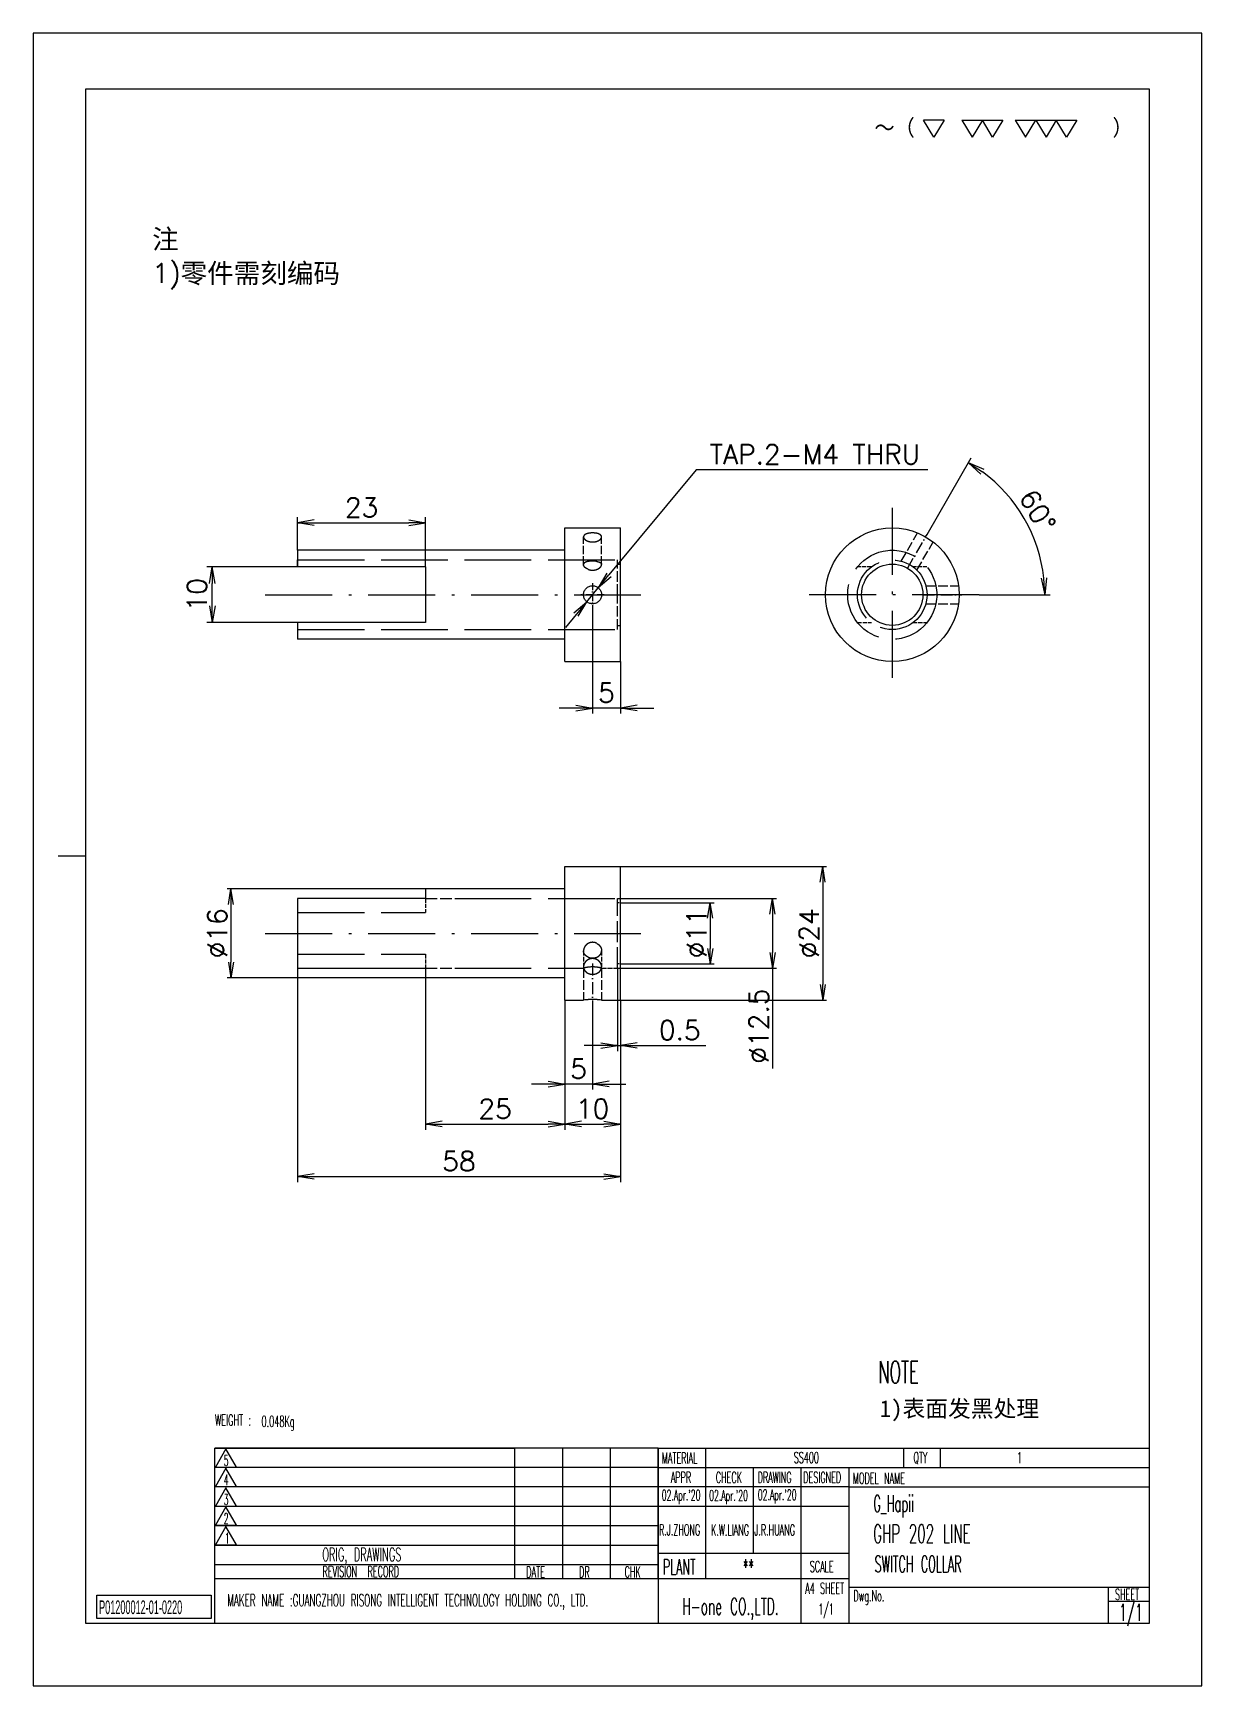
# Model space of a CAD drawing. Header units: millimetres. Extents: x 5606 to 13175, y -3239 to -2051.
# Drawn here: x 12965.2 to 13175.2, y -3239.2 to -2942.2 of the extents above; entities that cross this region are included whole.
import ezdxf
from ezdxf.enums import TextEntityAlignment as Align

# ---------------------------------------------------------------- set-up
doc = ezdxf.new("R2010")
doc.units = ezdxf.units.MM
for name, pattern in [('CENTER-HOKUTO', [23, 20, -1, 1, -1]), ('DASHDOT', [18.5, 12, -3, 0.5, -3]), ('DASHED', [15, 12, -3]), ('HIDDEN-HOKUTO', [3.8, 2.5, -1.3])]:
    doc.linetypes.add(name, pattern=pattern)
for name, color, linetype in [('6', 2, 'Continuous'), ('title_frame', 7, 'Continuous'), ('word_dim', 253, 'Continuous')]:
    doc.layers.add(name, color=color, linetype=linetype)
for name, color, linetype, lineweight in [('AM_7', 2, 'CENTER-HOKUTO', 30), ('AM_HID', 1, 'HIDDEN-HOKUTO', 25), ('AM_VIS', 7, 'Continuous', 30)]:
    doc.layers.add(name, color=color, linetype=linetype, lineweight=lineweight)
doc.styles.add('MX_NOTE_STANDARD', font='txt.shx', dxfattribs={"bigfont": 'bigfont.shx'})
doc.styles.get("Standard").update_dxf_attribs({"font": 'romans.shx', "bigfont": 'bigfont.shx'})
doc.dimstyles.new('HKT 1-1', dxfattribs={"dimtxt": 3.5, "dimasz": 3, "dimexe": 1, "dimexo": 0, "dimgap": 1, "dimtad": 3, "dimdsep": 46, "dimtxsty": 'Standard', "dimblk1": 'OPEN', "dimblk2": 'OPEN', "dimsah": 1, "dimcen": 0, "dimclrd": 256, "dimclre": 256, "dimclrt": 3, "dimazin": 2, "dimtfac": 1, "dimtmove": 0, "dimatfit": 3, "dimldrblk": 'OPEN', "dimfxl": 0, "dimtolj": 1, "dimlwd": 25, "dimlwe": 25, "dimarcsym": 0})
doc.dimstyles.new('HKT 1-1$3', dxfattribs={"dimtxt": 3.5, "dimasz": 3, "dimexe": 1, "dimexo": 0, "dimgap": 1, "dimtad": 3, "dimtoh": 1, "dimdsep": 46, "dimtxsty": 'Standard', "dimblk1": 'OPEN', "dimblk2": 'OPEN', "dimsah": 1, "dimcen": 0, "dimclrd": 256, "dimclre": 256, "dimclrt": 3, "dimazin": 2, "dimtfac": 1, "dimtmove": 0, "dimatfit": 3, "dimldrblk": 'OPEN', "dimfxl": 0, "dimtolj": 1, "dimlwd": 25, "dimlwe": 25, "dimarcsym": 0})

# ---------------------------------------------------------------- blocks, each defined once
blk = doc.blocks.new('\\M+18E64\\M+18FE3\\M+182B0\\M+18B4C\\M+18D86\\M+18169\\M+197CE\\M+1816A')
at = {"layer": '6', "color": 3}
for p, q in [((5.64, -0.64), (4.7, 0.92)), ((6.58, 0.92), (4.7, 0.92)), ((6.58, 0.92), (5.64, -0.64)), ((8.19, 0.92), (11.96, 0.92)), ((8.19, 0.92), (9.14, -0.64)), ((10.08, 0.92), (9.14, -0.64)), ((11.02, -0.64), (10.08, 0.92)), ((11.96, 0.92), (11.02, -0.64)), ((13.09, 0.92), (14.98, 0.92)), ((13.09, 0.92), (14.04, -0.64)), ((14.04, -0.64), (14.98, 0.92)), ((14.98, 0.92), (18.74, 0.92)), ((14.98, 0.92), (15.92, -0.64)), ((16.86, 0.92), (15.92, -0.64)), ((17.8, -0.64), (16.86, 0.92)), ((18.74, 0.92), (17.8, -0.64))]:
    blk.add_line(p, q, dxfattribs=at)
at = {"color": 3}
blk.add_text('\\M+18160\\M+18169\\M+18140             \\M+1816A', height=1.68, dxfattribs=at).set_placement((0.19, -0.66))
blk = doc.blocks.new('_Open')
at = {"color": 0, "lineweight": -2}
for p, q in [((-1, 0.167), (0, 0)), ((-1, -0.167), (0, 0)), ((0, 0), (-1, 0))]:
    blk.add_line(p, q, dxfattribs=at)
blk = doc.blocks.new('*D304')
at = {"layer": 'DEFPOINTS', "color": 0, "ltscale": 2}
for p in [(12997.38, -3038.12), (13012.7, -3038.12), (13012.7, -3048.12)]:
    blk.add_point(p, dxfattribs=at)
at = {"layer": 'word_dim', "lineweight": 25, "ltscale": 2}
for p, q in [((13012.7, -3038.12), (12996.38, -3038.12)), ((12997.38, -3045.12), (12997.38, -3041.12)), ((13012.7, -3048.12), (12996.38, -3048.12))]:
    blk.add_line(p, q, dxfattribs=at)
at = {"layer": 'word_dim', "lineweight": 25, "ltscale": 2, "xscale": 3, "yscale": 3, "zscale": 3}
for p, rotation in [((12997.38, -3038.12), 90), ((12997.38, -3048.12), 270)]:
    blk.add_blockref('_Open', p, dxfattribs=dict(at, rotation=rotation))
at = {"layer": 'word_dim', "color": 3, "ltscale": 2, "insert": (12994.63, -3043.12), "char_height": 3.5, "attachment_point": 5, "rotation": 90}
blk.add_mtext('\\A1;10', dxfattribs=at)
blk = doc.blocks.new('*D305')
at = {"layer": 'DEFPOINTS', "color": 0, "ltscale": 2}
for p in [(13035.7, -3030.19), (13012.7, -3035.12), (13035.7, -3038.12)]:
    blk.add_point(p, dxfattribs=at)
at = {"layer": 'word_dim', "lineweight": 25, "ltscale": 2}
for p, q in [((13012.7, -3035.12), (13012.7, -3029.19)), ((13035.7, -3038.12), (13035.7, -3029.19)), ((13015.7, -3030.19), (13032.7, -3030.19))]:
    blk.add_line(p, q, dxfattribs=at)
at = {"layer": 'word_dim', "lineweight": 25, "ltscale": 2, "xscale": 3, "yscale": 3, "zscale": 3, "rotation": 180}
blk.add_blockref('_Open', (13012.7, -3030.19), dxfattribs=at)
at = {"layer": 'word_dim', "lineweight": 25, "ltscale": 2, "xscale": 3, "yscale": 3, "zscale": 3}
blk.add_blockref('_Open', (13035.7, -3030.19), dxfattribs=at)
at = {"layer": 'word_dim', "color": 3, "ltscale": 2, "insert": (13024.2, -3027.44), "char_height": 3.5, "attachment_point": 5}
blk.add_mtext('\\A1;23', dxfattribs=at)
blk = doc.blocks.new('*D306')
at = {"layer": 'DEFPOINTS', "color": 0, "ltscale": 2}
for p in [(13065.7, -3045.23), (13070.7, -3055.12), (13065.7, -3063.48)]:
    blk.add_point(p, dxfattribs=at)
at = {"layer": 'word_dim', "lineweight": 25, "ltscale": 2}
for p, q in [((13065.7, -3045.23), (13065.7, -3064.48)), ((13070.7, -3055.12), (13070.7, -3064.48)), ((13062.7, -3063.48), (13059.7, -3063.48)), ((13070.7, -3063.48), (13065.7, -3063.48)), ((13073.7, -3063.48), (13076.7, -3063.48))]:
    blk.add_line(p, q, dxfattribs=at)
at = {"layer": 'word_dim', "lineweight": 25, "ltscale": 2, "xscale": 3, "yscale": 3, "zscale": 3}
blk.add_blockref('_Open', (13065.7, -3063.48), dxfattribs=at)
at = {"layer": 'word_dim', "lineweight": 25, "ltscale": 2, "xscale": 3, "yscale": 3, "zscale": 3, "rotation": 180}
blk.add_blockref('_Open', (13070.7, -3063.48), dxfattribs=at)
at = {"layer": 'word_dim', "color": 3, "ltscale": 2, "insert": (13068.2, -3060.73), "char_height": 3.5, "attachment_point": 5}
blk.add_mtext('\\A1;5', dxfattribs=at)
blk = doc.blocks.new('*D307')
at = {"layer": 'DEFPOINTS', "color": 0, "ltscale": 2}
for p in [(13066.73, -3041.87), (13064.66, -3044.37)]:
    blk.add_point(p, dxfattribs=at)
at = {"layer": 'word_dim', "lineweight": 25, "ltscale": 2}
for p, q in [((13084.34, -3020.65), (13068.65, -3039.56)), ((13125.94, -3020.65), (13084.34, -3020.65)), ((13064.66, -3044.37), (13066.73, -3041.87)), ((13062.75, -3046.68), (13060.83, -3048.99))]:
    blk.add_line(p, q, dxfattribs=at)
at = {"layer": 'word_dim', "lineweight": 25, "ltscale": 2, "xscale": 3, "yscale": 3, "zscale": 3}
for p, rotation in [((13066.73, -3041.87), 230.3130372418511), ((13064.66, -3044.37), 50.31303724185107)]:
    blk.add_blockref('_Open', p, dxfattribs=dict(at, rotation=rotation))
at = {"layer": 'word_dim', "color": 3, "ltscale": 2, "insert": (13105.64, -3017.9), "char_height": 3.5, "attachment_point": 5}
blk.add_mtext('\\A1;TAP{\\Fromans,bigfont|c134;.2-}M{\\Fromans,bigfont|c134;4} THRU', dxfattribs=at)
blk = doc.blocks.new('*D308')
at = {"layer": 'DEFPOINTS', "color": 0, "ltscale": 2}
for p in [(13125.79, -3032.29), (13145.29, -3033.75), (13122.26, -3038.4), (13103.94, -3043.12), (13135.14, -3043.12)]:
    blk.add_point(p, dxfattribs=at)
at = {"layer": 'word_dim', "lineweight": 25, "ltscale": 2}
for p, q in [((13125.79, -3032.29), (13133.74, -3018.52)), ((13135.14, -3043.12), (13147.94, -3043.12))]:
    blk.add_line(p, q, dxfattribs=at)
blk.add_arc((13119.54, -3043.12), 27.4, 6.2758, 53.7242, dxfattribs=at)
at = {"layer": 'word_dim', "lineweight": 25, "ltscale": 2, "xscale": 3, "yscale": 3, "zscale": 3}
for p, rotation in [((13133.24, -3019.39), 146.8621121451799), ((13146.94, -3043.12), 273.1378913697378)]:
    blk.add_blockref('_Open', p, dxfattribs=dict(at, rotation=rotation))
at = {"layer": 'word_dim', "color": 3, "ltscale": 2, "insert": (13145.65, -3028.04), "char_height": 3.5, "attachment_point": 5, "rotation": 300}
blk.add_mtext('\\A1;60°', dxfattribs=at)
blk = doc.blocks.new('*D309')
at = {"layer": 'DEFPOINTS', "color": 0, "ltscale": 2}
for p in [(13070.7, -3091.96), (13070.7, -3115.96), (13107.05, -3115.96)]:
    blk.add_point(p, dxfattribs=at)
at = {"layer": 'word_dim', "lineweight": 25, "ltscale": 2}
for p, q in [((13070.7, -3091.96), (13107.75, -3091.96)), ((13107.05, -3094.76), (13107.05, -3113.16)), ((13070.7, -3115.96), (13107.75, -3115.96))]:
    blk.add_line(p, q, dxfattribs=at)
at = {"layer": 'word_dim', "lineweight": 25, "ltscale": 2, "xscale": 2.8, "yscale": 2.8, "zscale": 2.8}
for p, rotation in [((13107.05, -3091.96), 90), ((13107.05, -3115.96), 270)]:
    blk.add_blockref('_Open', p, dxfattribs=dict(at, rotation=rotation))
at = {"layer": 'word_dim', "color": 3, "ltscale": 2, "insert": (13104.6, -3103.96), "char_height": 3.5, "attachment_point": 5, "rotation": 90}
blk.add_mtext('\\A1;%%c24', dxfattribs=at)
blk = doc.blocks.new('*D310')
at = {"layer": 'DEFPOINTS', "color": 0, "ltscale": 2}
for p in [(13070.7, -3098.46), (13070.7, -3109.46), (13086.84, -3109.46)]:
    blk.add_point(p, dxfattribs=at)
at = {"layer": 'word_dim', "lineweight": 25, "ltscale": 2}
for p, q in [((13070.7, -3098.46), (13087.54, -3098.46)), ((13086.84, -3101.26), (13086.84, -3106.66)), ((13070.7, -3109.46), (13087.54, -3109.46))]:
    blk.add_line(p, q, dxfattribs=at)
at = {"layer": 'word_dim', "lineweight": 25, "ltscale": 2, "xscale": 2.8, "yscale": 2.8, "zscale": 2.8}
for p, rotation in [((13086.84, -3098.46), 90), ((13086.84, -3109.46), 270)]:
    blk.add_blockref('_Open', p, dxfattribs=dict(at, rotation=rotation))
at = {"layer": 'word_dim', "color": 3, "ltscale": 2, "insert": (13084.39, -3103.96), "char_height": 3.5, "attachment_point": 5, "rotation": 90}
blk.add_mtext('\\A1;%%c11', dxfattribs=at)
blk = doc.blocks.new('*D311')
at = {"layer": 'DEFPOINTS', "color": 0, "ltscale": 2}
for p in [(13070.2, -3097.71), (13070.2, -3110.21), (13098.02, -3110.21)]:
    blk.add_point(p, dxfattribs=at)
at = {"layer": 'word_dim', "lineweight": 25, "ltscale": 2}
for p, q in [((13070.2, -3097.71), (13098.72, -3097.71)), ((13098.02, -3100.51), (13098.02, -3107.41)), ((13070.2, -3110.21), (13098.72, -3110.21)), ((13098.02, -3110.21), (13098.02, -3128.24))]:
    blk.add_line(p, q, dxfattribs=at)
at = {"layer": 'word_dim', "lineweight": 25, "ltscale": 2, "xscale": 2.8, "yscale": 2.8, "zscale": 2.8}
for p, rotation in [((13098.02, -3097.71), 90), ((13098.02, -3110.21), 270)]:
    blk.add_blockref('_Open', p, dxfattribs=dict(at, rotation=rotation))
at = {"layer": 'word_dim', "color": 3, "ltscale": 2, "insert": (13095.57, -3120.63), "char_height": 3.5, "attachment_point": 5, "rotation": 90}
blk.add_mtext('\\A1;%%c12.5', dxfattribs=at)
blk = doc.blocks.new('*D312')
at = {"layer": 'DEFPOINTS', "color": 0, "ltscale": 2}
for p in [(13070.2, -3110.21), (13070.7, -3115.96), (13070.7, -3124.11)]:
    blk.add_point(p, dxfattribs=at)
at = {"layer": 'word_dim', "lineweight": 25, "ltscale": 2}
for p, q in [((13070.2, -3110.21), (13070.2, -3125.11)), ((13070.7, -3115.96), (13070.7, -3125.11)), ((13067.2, -3124.11), (13064.2, -3124.11)), ((13070.2, -3124.11), (13070.7, -3124.11)), ((13073.7, -3124.11), (13086.03, -3124.11))]:
    blk.add_line(p, q, dxfattribs=at)
at = {"layer": 'word_dim', "lineweight": 25, "ltscale": 2, "xscale": 3, "yscale": 3, "zscale": 3}
blk.add_blockref('_Open', (13070.2, -3124.11), dxfattribs=at)
at = {"layer": 'word_dim', "lineweight": 25, "ltscale": 2, "xscale": 3, "yscale": 3, "zscale": 3, "rotation": 180}
blk.add_blockref('_Open', (13070.7, -3124.11), dxfattribs=at)
at = {"layer": 'word_dim', "color": 3, "ltscale": 2, "insert": (13081.37, -3121.36), "char_height": 3.5, "attachment_point": 5}
blk.add_mtext('\\A1;0.5', dxfattribs=at)
blk = doc.blocks.new('*D313')
at = {"layer": 'DEFPOINTS', "color": 0, "ltscale": 2}
for p in [(13060.7, -3115.96), (13065.7, -3116.56), (13060.7, -3131.05)]:
    blk.add_point(p, dxfattribs=at)
at = {"layer": 'word_dim', "lineweight": 25, "ltscale": 2}
for p, q in [((13060.7, -3115.96), (13060.7, -3132.05)), ((13065.7, -3116.56), (13065.7, -3132.05)), ((13057.7, -3131.05), (13054.7, -3131.05)), ((13065.7, -3131.05), (13060.7, -3131.05)), ((13068.7, -3131.05), (13071.7, -3131.05))]:
    blk.add_line(p, q, dxfattribs=at)
at = {"layer": 'word_dim', "lineweight": 25, "ltscale": 2, "xscale": 3, "yscale": 3, "zscale": 3}
blk.add_blockref('_Open', (13060.7, -3131.05), dxfattribs=at)
at = {"layer": 'word_dim', "lineweight": 25, "ltscale": 2, "xscale": 3, "yscale": 3, "zscale": 3, "rotation": 180}
blk.add_blockref('_Open', (13065.7, -3131.05), dxfattribs=at)
at = {"layer": 'word_dim', "color": 3, "ltscale": 2, "insert": (13063.2, -3128.3), "char_height": 3.5, "attachment_point": 5}
blk.add_mtext('\\A1;5', dxfattribs=at)
blk = doc.blocks.new('*D314')
at = {"layer": 'DEFPOINTS', "color": 0, "ltscale": 2}
for p in [(13060.7, -3115.96), (13070.7, -3115.96), (13070.7, -3138.24)]:
    blk.add_point(p, dxfattribs=at)
at = {"layer": 'word_dim', "lineweight": 25, "ltscale": 2}
for p, q in [((13060.7, -3115.96), (13060.7, -3139.24)), ((13070.7, -3115.96), (13070.7, -3139.24)), ((13063.7, -3138.24), (13067.7, -3138.24))]:
    blk.add_line(p, q, dxfattribs=at)
at = {"layer": 'word_dim', "lineweight": 25, "ltscale": 2, "xscale": 3, "yscale": 3, "zscale": 3, "rotation": 180}
blk.add_blockref('_Open', (13060.7, -3138.24), dxfattribs=at)
at = {"layer": 'word_dim', "lineweight": 25, "ltscale": 2, "xscale": 3, "yscale": 3, "zscale": 3}
blk.add_blockref('_Open', (13070.7, -3138.24), dxfattribs=at)
at = {"layer": 'word_dim', "color": 3, "ltscale": 2, "insert": (13065.7, -3135.49), "char_height": 3.5, "attachment_point": 5}
blk.add_mtext('\\A1;10', dxfattribs=at)
blk = doc.blocks.new('*D315')
at = {"layer": 'DEFPOINTS', "color": 0, "ltscale": 2}
for p in [(13035.7, -3111.96), (13060.7, -3115.96), (13060.7, -3138.24)]:
    blk.add_point(p, dxfattribs=at)
at = {"layer": 'word_dim', "lineweight": 25, "ltscale": 2}
for p, q in [((13035.7, -3111.96), (13035.7, -3139.24)), ((13060.7, -3115.96), (13060.7, -3139.24)), ((13038.7, -3138.24), (13057.7, -3138.24))]:
    blk.add_line(p, q, dxfattribs=at)
at = {"layer": 'word_dim', "lineweight": 25, "ltscale": 2, "xscale": 3, "yscale": 3, "zscale": 3, "rotation": 180}
blk.add_blockref('_Open', (13035.7, -3138.24), dxfattribs=at)
at = {"layer": 'word_dim', "lineweight": 25, "ltscale": 2, "xscale": 3, "yscale": 3, "zscale": 3}
blk.add_blockref('_Open', (13060.7, -3138.24), dxfattribs=at)
at = {"layer": 'word_dim', "color": 3, "ltscale": 2, "insert": (13048.2, -3135.49), "char_height": 3.5, "attachment_point": 5}
blk.add_mtext('\\A1;25', dxfattribs=at)
blk = doc.blocks.new('*D316')
at = {"layer": 'DEFPOINTS', "color": 0, "ltscale": 2}
for p in [(13012.7, -3110.21), (13070.7, -3115.96), (13070.7, -3147.65)]:
    blk.add_point(p, dxfattribs=at)
at = {"layer": 'word_dim', "lineweight": 25, "ltscale": 2}
for p, q in [((13012.7, -3110.21), (13012.7, -3148.65)), ((13070.7, -3115.96), (13070.7, -3148.65)), ((13015.7, -3147.65), (13067.7, -3147.65))]:
    blk.add_line(p, q, dxfattribs=at)
at = {"layer": 'word_dim', "lineweight": 25, "ltscale": 2, "xscale": 3, "yscale": 3, "zscale": 3, "rotation": 180}
blk.add_blockref('_Open', (13012.7, -3147.65), dxfattribs=at)
at = {"layer": 'word_dim', "lineweight": 25, "ltscale": 2, "xscale": 3, "yscale": 3, "zscale": 3}
blk.add_blockref('_Open', (13070.7, -3147.65), dxfattribs=at)
at = {"layer": 'word_dim', "color": 3, "ltscale": 2, "insert": (13041.7, -3144.9), "char_height": 3.5, "attachment_point": 5}
blk.add_mtext('\\A1;58', dxfattribs=at)
blk = doc.blocks.new('*D317')
at = {"layer": 'DEFPOINTS', "color": 0, "ltscale": 2}
for p in [(13035.7, -3095.96), (13000.73, -3111.96), (13035.7, -3111.96)]:
    blk.add_point(p, dxfattribs=at)
at = {"layer": 'word_dim', "lineweight": 25, "ltscale": 2}
for p, q in [((13035.7, -3095.96), (13000.03, -3095.96)), ((13000.73, -3098.76), (13000.73, -3109.16)), ((13035.7, -3111.96), (13000.03, -3111.96))]:
    blk.add_line(p, q, dxfattribs=at)
at = {"layer": 'word_dim', "lineweight": 25, "ltscale": 2, "xscale": 2.8, "yscale": 2.8, "zscale": 2.8}
for p, rotation in [((13000.73, -3095.96), 90), ((13000.73, -3111.96), 270)]:
    blk.add_blockref('_Open', p, dxfattribs=dict(at, rotation=rotation))
at = {"layer": 'word_dim', "color": 3, "ltscale": 2, "insert": (12998.28, -3103.96), "char_height": 3.5, "attachment_point": 5, "rotation": 90}
blk.add_mtext('\\A1;%%c16', dxfattribs=at)

msp = doc.modelspace()

# ---------------------------------------------------------------- linework, layer by layer
at = {"linetype": 'Continuous'}
msp.add_line((13111.78, -3203.443), (13165.68, -3203.443), dxfattribs=at)
at = {"layer": 'AM_7', "linetype": 'DASHDOT'}
for p, q in [((13119.539, -3027.521), (13119.539, -3058.721)), ((13006.899, -3043.121), (13076.499, -3043.121)), ((13135.139, -3043.121), (13103.939, -3043.121)), ((13006.899, -3103.961), (13076.499, -3103.961))]:
    msp.add_line(p, q, dxfattribs=at)
at = {"layer": 'AM_7', "linetype": 'DASHDOT', "ltscale": 0.176385}
for p, q in [((13122.263, -3038.403), (13125.791, -3032.293)), ((13124.987, -3043.121), (13132.043, -3043.121))]:
    msp.add_line(p, q, dxfattribs=at)
at = {"layer": 'AM_7', "linetype": 'DASHDOT', "ltscale": 0.105365}
for p, q in [((13065.699, -3041.014), (13065.699, -3045.228)), ((13067.807, -3043.121), (13063.592, -3043.121))]:
    msp.add_line(p, q, dxfattribs=at)
at = {"layer": 'AM_7', "linetype": 'DASHDOT', "ltscale": 0.178893}
msp.add_line((13065.699, -3109.402), (13065.699, -3116.557), dxfattribs=at)
at = {"layer": 'AM_HID', "linetype": 'DASHED', "ltscale": 0.146346}
msp.add_line((13121.154, -3037.083), (13124.08, -3032.014), dxfattribs=at)
at = {"layer": 'AM_HID', "linetype": 'DASHED', "ltscale": 0.124491}
for p, q in [((13064.078, -3037.708), (13064.078, -3032.729)), ((13067.32, -3037.708), (13067.32, -3032.729))]:
    msp.add_line(p, q, dxfattribs=at)
at = {"layer": 'AM_HID', "linetype": 'DASHED', "ltscale": 0.146347}
for p, q in [((13123.961, -3038.704), (13126.888, -3033.635)), ((13125.575, -3041.5), (13131.429, -3041.5)), ((13125.575, -3044.742), (13131.429, -3044.742))]:
    msp.add_line(p, q, dxfattribs=at)
at = {"layer": 'AM_HID', "linetype": 'DASHED'}
for p, q in [((13012.699, -3036.871), (13042.699, -3036.871)), ((13042.699, -3036.871), (13070.199, -3036.871)), ((13012.699, -3049.371), (13070.199, -3049.371)), ((13035.699, -3097.716), (13012.699, -3097.716)), ((13012.699, -3100.211), (13035.699, -3100.211)), ((13012.699, -3100.211), (13035.699, -3100.211)), ((13042.699, -3097.711), (13070.199, -3097.711)), ((13012.699, -3107.711), (13035.699, -3107.711)), ((13012.699, -3107.711), (13035.699, -3107.711)), ((13042.699, -3110.211), (13064.078, -3110.211))]:
    msp.add_line(p, q, dxfattribs=at)
at = {"layer": 'AM_HID', "linetype": 'DASHED', "ltscale": 0.15625}
for p, q in [((13070.199, -3043.121), (13070.199, -3036.871)), ((13070.199, -3049.371), (13070.199, -3043.121))]:
    msp.add_line(p, q, dxfattribs=at)
at = {"layer": 'AM_HID', "linetype": 'DASHED', "ltscale": 0.0125}
for p, q in [((13070.199, -3037.621), (13070.699, -3037.621)), ((13070.199, -3048.621), (13070.699, -3048.621)), ((13070.699, -3098.461), (13070.199, -3098.461)), ((13070.699, -3109.461), (13070.199, -3109.461))]:
    msp.add_line(p, q, dxfattribs=at)
at = {"layer": 'AM_HID', "linetype": 'DASHED', "ltscale": 0.062375}
for p, q in [((13115.789, -3038.121), (13113.294, -3038.121)), ((13125.784, -3038.121), (13123.289, -3038.121)), ((13113.294, -3048.121), (13115.789, -3048.121)), ((13123.289, -3048.121), (13125.784, -3048.121)), ((13035.699, -3097.716), (13035.699, -3100.211)), ((13035.699, -3107.711), (13035.699, -3110.206))]:
    msp.add_line(p, q, dxfattribs=at)
at = {"layer": 'AM_HID', "linetype": 'DASHED', "ltscale": 0.175}
for p, q in [((13035.699, -3097.711), (13042.699, -3097.711)), ((13035.699, -3110.211), (13042.699, -3110.211))]:
    msp.add_line(p, q, dxfattribs=at)
at = {"layer": 'AM_HID', "linetype": 'DASHED', "ltscale": 0.3125}
msp.add_line((13070.199, -3110.211), (13070.199, -3097.711), dxfattribs=at)
at = {"layer": 'AM_HID', "linetype": 'DASHED', "ltscale": 0.071875}
for p, q in [((13064.078, -3107.086), (13064.078, -3109.961)), ((13067.32, -3107.086), (13067.32, -3109.961))]:
    msp.add_line(p, q, dxfattribs=at)
at = {"layer": 'AM_HID', "linetype": 'DASHED', "ltscale": 0.14375}
for p, q in [((13064.078, -3110.211), (13064.078, -3115.961)), ((13067.32, -3110.211), (13067.32, -3115.961))]:
    msp.add_line(p, q, dxfattribs=at)
at = {"layer": 'AM_HID', "linetype": 'DASHED', "ltscale": 0.071975}
msp.add_line((13067.32, -3110.211), (13070.199, -3110.211), dxfattribs=at)
at = {"layer": 'AM_HID', "linetype": 'DASHED'}
for centre, radius in [((13119.539, -3043.121), 8), ((13119.539, -3043.121), 6.25), ((13065.699, -3043.121), 1.621)]:
    msp.add_circle(centre, radius, dxfattribs=at)
for centre, radius, start, end in [((13065.795, -3116.778), 6.788, 97.38568, 104.64683), ((13065.702, -3116.261), 6.263, 82.89061, 105.01768), ((13065.697, -3116.261), 6.263, 74.98232, 97.10939), ((13065.604, -3116.778), 6.788, 75.35317, 82.61432), ((13065.718, -3128.055), 12.204, 93.89373, 96.6056), ((13065.696, -3127.823), 11.972, 86.26382, 88.54924), ((13065.686, -3127.986), 12.135, 84.50403, 86.26584)]:
    msp.add_arc(centre, radius, start, end, dxfattribs=at)
for points, knots in [([(13066.477, -3032.091), (13066.237, -3032.039), (13065.975, -3032.01), (13065.706, -3032.001), (13065.18, -3032.023), (13064.706, -3032.13), (13064.493, -3032.204), (13064.247, -3032.349), (13064.119, -3032.537), (13064.092, -3032.598), (13064.078, -3032.663), (13064.078, -3032.729)], [0, 0, 0, 0, 0, 0, 2.3767685, 2.3767685, 2.3767685, 4.6626699, 4.6626699, 4.6626699, 5.6908897, 5.6908897, 5.6908897, 5.6908897, 5.6908897, 5.6908897]), ([(13067.32, -3032.729), (13067.32, -3032.641), (13067.297, -3032.556), (13067.249, -3032.476), (13067.106, -3032.327), (13066.889, -3032.212), (13066.762, -3032.163), (13066.623, -3032.122), (13066.477, -3032.091)], [0, 0, 0, 0, 0, 0, 1.3334533, 1.3334533, 1.3334533, 2.7530209, 2.7530209, 2.7530209, 2.7530209, 2.7530209, 2.7530209]), ([(13064.078, -3032.729), (13064.078, -3032.817), (13064.103, -3032.908), (13064.151, -3032.999), (13064.292, -3033.178), (13064.508, -3033.333), (13064.635, -3033.404), (13064.775, -3033.464), (13064.922, -3033.513)], [0, 0, 0, 0, 0, 0, 1.3452363, 1.3452363, 1.3452363, 2.7879598, 2.7879598, 2.7879598, 2.7879598, 2.7879598, 2.7879598]), ([(13064.922, -3033.513), (13065.161, -3033.592), (13065.423, -3033.641), (13065.694, -3033.655), (13066.224, -3033.615), (13066.698, -3033.45), (13066.908, -3033.34), (13067.152, -3033.147), (13067.28, -3032.931), (13067.307, -3032.863), (13067.32, -3032.795), (13067.32, -3032.729)], [0, 0, 0, 0, 0, 0, 2.3850246, 2.3850246, 2.3850246, 4.6978305, 4.6978305, 4.6978305, 5.7341209, 5.7341209, 5.7341209, 5.7341209, 5.7341209, 5.7341209]), ([(13066.477, -3037.139), (13066.175, -3037.09), (13065.839, -3037.073), (13065.502, -3037.073), (13064.941, -3037.109), (13064.484, -3037.235), (13064.322, -3037.305), (13064.165, -3037.428), (13064.096, -3037.583), (13064.084, -3037.624), (13064.078, -3037.665), (13064.078, -3037.708)], [0, 0, 0, 0, 0, 0, 2.9861481, 2.9861481, 2.9861481, 5.0374249, 5.0374249, 5.0374249, 5.7087759, 5.7087759, 5.7087759, 5.7087759, 5.7087759, 5.7087759]), ([(13064.922, -3038.562), (13064.717, -3038.483), (13064.529, -3038.378), (13064.366, -3038.255), (13064.19, -3038.065), (13064.104, -3037.869), (13064.087, -3037.814), (13064.078, -3037.76), (13064.078, -3037.708)], [0, 0, 0, 0, 0, 0, 2.0218675, 2.0218675, 2.0218675, 2.8139921, 2.8139921, 2.8139921, 2.8139921, 2.8139921, 2.8139921]), ([(13064.922, -3038.562), (13065.161, -3038.653), (13065.425, -3038.712), (13065.698, -3038.729), (13066.233, -3038.678), (13066.705, -3038.483), (13066.913, -3038.356), (13067.153, -3038.143), (13067.28, -3037.915), (13067.307, -3037.844), (13067.32, -3037.775), (13067.32, -3037.708)], [0, 0, 0, 0, 0, 0, 2.4051669, 2.4051669, 2.4051669, 4.7407244, 4.7407244, 4.7407244, 5.7841565, 5.7841565, 5.7841565, 5.7841565, 5.7841565, 5.7841565]), ([(13066.477, -3037.139), (13066.68, -3037.172), (13066.868, -3037.219), (13067.033, -3037.283), (13067.21, -3037.403), (13067.296, -3037.56), (13067.312, -3037.608), (13067.32, -3037.657), (13067.32, -3037.708)], [0, 0, 0, 0, 0, 0, 1.9665584, 1.9665584, 1.9665584, 2.7450088, 2.7450088, 2.7450088, 2.7450088, 2.7450088, 2.7450088]), ([(13066.477, -3105.772), (13066.299, -3105.677), (13066.106, -3105.607), (13065.904, -3105.569), (13065.495, -3105.557), (13065.102, -3105.669), (13064.916, -3105.755), (13064.579, -3105.977), (13064.324, -3106.282), (13064.222, -3106.449), (13064.128, -3106.682), (13064.088, -3106.919), (13064.082, -3106.975), (13064.078, -3107.031), (13064.078, -3107.086)], [0, 0, 0, 0, 0, 0, 1.8178636, 1.8178636, 1.8178636, 3.6352769, 3.6352769, 3.6352769, 5.4311134, 5.4311134, 5.4311134, 5.980249, 5.980249, 5.980249, 5.980249, 5.980249, 5.980249]), ([(13066.477, -3105.772), (13066.658, -3105.869), (13066.824, -3105.994), (13066.969, -3106.142), (13067.163, -3106.416), (13067.275, -3106.719), (13067.305, -3106.841), (13067.32, -3106.964), (13067.32, -3107.086)], [0, 0, 0, 0, 0, 0, 1.8181494, 1.8181494, 1.8181494, 2.9961376, 2.9961376, 2.9961376, 2.9961376, 2.9961376, 2.9961376]), ([(13064.922, -3108.236), (13064.742, -3108.162), (13064.576, -3108.066), (13064.431, -3107.946), (13064.234, -3107.714), (13064.123, -3107.438), (13064.093, -3107.324), (13064.078, -3107.206), (13064.078, -3107.086)], [0, 0, 0, 0, 0, 0, 1.774684, 1.774684, 1.774684, 2.9336358, 2.9336358, 2.9336358, 2.9336358, 2.9336358, 2.9336358]), ([(13066.477, -3108.687), (13066.299, -3108.597), (13066.107, -3108.532), (13065.906, -3108.497), (13065.5, -3108.484), (13065.108, -3108.588), (13064.921, -3108.668), (13064.582, -3108.877), (13064.325, -3109.17), (13064.222, -3109.332), (13064.128, -3109.56), (13064.088, -3109.795), (13064.082, -3109.85), (13064.078, -3109.906), (13064.078, -3109.961)], [0, 0, 0, 0, 0, 0, 1.8043751, 1.8043751, 1.8043751, 3.6101012, 3.6101012, 3.6101012, 5.3892178, 5.3892178, 5.3892178, 5.9363529, 5.9363529, 5.9363529, 5.9363529, 5.9363529, 5.9363529]), ([(13064.922, -3108.236), (13065.161, -3108.333), (13065.424, -3108.391), (13065.699, -3108.407), (13066.237, -3108.359), (13066.711, -3108.152), (13066.918, -3108.01), (13067.157, -3107.744), (13067.28, -3107.421), (13067.307, -3107.312), (13067.32, -3107.2), (13067.32, -3107.086)], [0, 0, 0, 0, 0, 0, 2.4045616, 2.4045616, 2.4045616, 4.76859, 4.76859, 4.76859, 5.8977761, 5.8977761, 5.8977761, 5.8977761, 5.8977761, 5.8977761]), ([(13067.32, -3109.961), (13067.32, -3109.778), (13067.286, -3109.594), (13067.218, -3109.415), (13067.053, -3109.135), (13066.817, -3108.905), (13066.712, -3108.821), (13066.597, -3108.748), (13066.477, -3108.687)], [0, 0, 0, 0, 0, 0, 1.7682818, 1.7682818, 1.7682818, 2.9713004, 2.9713004, 2.9713004, 2.9713004, 2.9713004, 2.9713004]), ([(13064.078, -3109.961), (13064.078, -3110.112), (13064.102, -3110.261), (13064.149, -3110.406), (13064.288, -3110.678), (13064.506, -3110.903), (13064.632, -3111.002), (13064.772, -3111.085), (13064.922, -3111.151)], [0, 0, 0, 0, 0, 0, 1.4597251, 1.4597251, 1.4597251, 2.9385014, 2.9385014, 2.9385014, 2.9385014, 2.9385014, 2.9385014]), ([(13064.922, -3111.151), (13065.16, -3111.255), (13065.422, -3111.318), (13065.696, -3111.336), (13066.233, -3111.285), (13066.708, -3111.062), (13066.916, -3110.91), (13067.156, -3110.631), (13067.28, -3110.3), (13067.307, -3110.189), (13067.32, -3110.075), (13067.32, -3109.961)], [0, 0, 0, 0, 0, 0, 2.3970132, 2.3970132, 2.3970132, 4.7647152, 4.7647152, 4.7647152, 5.893943, 5.893943, 5.893943, 5.893943, 5.893943, 5.893943])]:
    msp.add_open_spline(points, degree=5, knots=knots, dxfattribs=at)
at = {"layer": 'AM_VIS', "ltscale": 0.25}
for p, q in [((13060.699, -3031.121), (13070.699, -3031.121)), ((13060.699, -3055.121), (13070.699, -3055.121)), ((13060.699, -3091.961), (13070.699, -3091.961))]:
    msp.add_line(p, q, dxfattribs=at)
at = {"layer": 'AM_VIS', "ltscale": 0.3}
for p, q in [((13060.699, -3043.121), (13060.699, -3031.121)), ((13070.699, -3043.121), (13070.699, -3031.121)), ((13060.699, -3055.121), (13060.699, -3043.121)), ((13070.699, -3055.121), (13070.699, -3043.121)), ((13060.699, -3103.961), (13060.699, -3091.961)), ((13070.699, -3103.961), (13070.699, -3091.961)), ((13060.699, -3115.961), (13060.699, -3103.961)), ((13070.699, -3115.961), (13070.699, -3103.961))]:
    msp.add_line(p, q, dxfattribs=at)
at = {"layer": 'AM_VIS', "ltscale": 0.075}
for p, q in [((13012.699, -3035.121), (13012.699, -3038.121)), ((13012.699, -3048.121), (13012.699, -3051.121))]:
    msp.add_line(p, q, dxfattribs=at)
at = {"layer": 'AM_VIS'}
for p, q in [((13042.699, -3035.121), (13012.699, -3035.121)), ((13035.699, -3038.121), (13012.699, -3038.121)), ((13035.699, -3048.121), (13012.699, -3048.121)), ((13042.699, -3051.121), (13012.699, -3051.121)), ((13035.699, -3097.716), (13012.699, -3097.716)), ((13012.699, -3110.206), (13035.699, -3110.206)), ((13012.699, -3110.206), (13035.699, -3110.206))]:
    msp.add_line(p, q, dxfattribs=at)
at = {"layer": 'AM_VIS', "ltscale": 0.45}
for p, q in [((13060.699, -3035.121), (13042.699, -3035.121)), ((13060.699, -3051.121), (13042.699, -3051.121)), ((13060.699, -3095.961), (13042.699, -3095.961)), ((13060.699, -3111.961), (13042.699, -3111.961))]:
    msp.add_line(p, q, dxfattribs=at)
at = {"layer": 'AM_VIS', "ltscale": 0.03125}
msp.add_line((13012.699, -3038.121), (13012.699, -3036.871), dxfattribs=at)
at = {"layer": 'AM_VIS', "ltscale": 0.125}
for p, q in [((13035.699, -3038.121), (13035.699, -3043.121)), ((13035.699, -3043.121), (13035.699, -3048.121))]:
    msp.add_line(p, q, dxfattribs=at)
at = {"layer": 'AM_VIS', "ltscale": 0.043875}
for p, q in [((13035.699, -3095.961), (13035.699, -3097.716)), ((13035.699, -3110.206), (13035.699, -3111.961))]:
    msp.add_line(p, q, dxfattribs=at)
at = {"layer": 'AM_VIS', "ltscale": 0.175}
for p, q in [((13042.699, -3095.961), (13035.699, -3095.961)), ((13042.699, -3111.961), (13035.699, -3111.961))]:
    msp.add_line(p, q, dxfattribs=at)
at = {"layer": 'AM_VIS', "ltscale": 0.31225}
msp.add_line((13012.699, -3097.716), (13012.699, -3110.206), dxfattribs=at)
at = {"layer": 'AM_VIS', "ltscale": 0.000105307}
msp.add_line((13035.699, -3097.715), (13035.699, -3097.711), dxfattribs=at)
at = {"layer": 'AM_VIS', "ltscale": 0.084475}
for p, q in [((13060.699, -3115.961), (13064.078, -3115.961)), ((13067.32, -3115.961), (13070.699, -3115.961))]:
    msp.add_line(p, q, dxfattribs=at)
at = {"layer": 'AM_VIS', "ltscale": 0.005945}
msp.add_line((13064.314, -3115.931), (13064.078, -3115.961), dxfattribs=at)
at = {"layer": 'AM_VIS'}
for radius in [12, 5.5]:
    msp.add_circle((13119.539, -3043.121), radius, dxfattribs=at)
for centre, radius, start, end in [((13065.744, -3128.337), 12.488, 93.77302, 97.6649), ((13065.7, -3127.764), 11.913, 88.55847, 93.90008), ((13065.697, -3127.9), 12.049, 82.2549, 93.68525), ((13065.656, -3128.279), 12.43, 82.30325, 84.49328)]:
    msp.add_arc(centre, radius, start, end, dxfattribs=at)
at = {"layer": 'title_frame'}
for p, q in [((12974.68, -2952.193), (13165.68, -2952.193)), ((12974.68, -3227.943), (12974.68, -2952.193)), ((12979.68, -2952.193), (13165.68, -2952.193)), ((13165.68, -2952.193), (13165.68, -3227.943)), ((12974.68, -3090.068), (12969.68, -3090.068)), ((12997.855, -3227.943), (12997.855, -3196.443)), ((12997.855, -3196.443), (13051.755, -3196.443)), ((13077.48, -3196.443), (12997.855, -3196.443)), ((12999.835, -3196.566), (12997.955, -3199.888)), ((13001.715, -3199.888), (12999.835, -3196.566)), ((13051.755, -3219.943), (13051.755, -3196.443)), ((13060.33, -3219.943), (13060.33, -3196.443)), ((13060.33, -3219.943), (13060.33, -3196.443)), ((13068.905, -3219.943), (13068.905, -3196.443)), ((13068.905, -3219.943), (13068.905, -3196.443)), ((13077.48, -3196.443), (13077.48, -3199.943)), ((13077.48, -3219.943), (13077.48, -3196.443)), ((13077.48, -3196.443), (13077.48, -3227.943)), ((13077.48, -3196.443), (13077.48, -3227.943)), ((13077.48, -3196.443), (13165.68, -3196.443)), ((13086.055, -3219.943), (13086.055, -3196.443)), ((13121.58, -3196.443), (13121.58, -3199.943)), ((13128.153, -3196.443), (13128.153, -3199.943)), ((13051.755, -3199.943), (12997.855, -3199.943)), ((13077.48, -3199.943), (12997.855, -3199.943)), ((12997.955, -3199.888), (13001.715, -3199.888)), ((12999.835, -3200.043), (12997.955, -3203.366)), ((13001.715, -3203.366), (12999.835, -3200.043)), ((13077.48, -3199.943), (13165.68, -3199.943)), ((13094.63, -3215.346), (13094.63, -3199.943)), ((13103.205, -3227.943), (13103.205, -3199.943)), ((13111.78, -3227.943), (13111.78, -3199.943)), ((13051.755, -3203.443), (12997.855, -3203.443)), ((13077.48, -3203.443), (12997.855, -3203.443)), ((12997.955, -3203.366), (13001.715, -3203.366)), ((12999.835, -3203.573), (12997.955, -3206.895)), ((13001.715, -3206.895), (12999.835, -3203.573)), ((13111.78, -3203.443), (13077.48, -3203.443)), ((13051.755, -3206.943), (12997.855, -3206.943)), ((13077.48, -3206.943), (12997.855, -3206.943)), ((12997.955, -3206.895), (13001.715, -3206.895)), ((12999.835, -3206.986), (12997.955, -3210.308)), ((13001.715, -3210.308), (12999.835, -3206.986)), ((13111.78, -3206.943), (13077.48, -3206.943)), ((13051.755, -3210.443), (12997.855, -3210.443)), ((13077.48, -3210.443), (12997.855, -3210.443)), ((12997.955, -3210.308), (13001.715, -3210.308)), ((12999.835, -3210.516), (12997.955, -3213.838)), ((13001.715, -3213.838), (12999.835, -3210.516)), ((13051.755, -3213.943), (12997.855, -3213.943)), ((13077.48, -3213.943), (12997.855, -3213.943)), ((12997.955, -3213.838), (13001.715, -3213.838)), ((13077.48, -3215.346), (13111.78, -3215.346)), ((13051.755, -3217.443), (12997.855, -3217.443)), ((13077.48, -3217.443), (12997.855, -3217.443)), ((13077.48, -3219.943), (12997.855, -3219.943)), ((13111.78, -3219.943), (13077.48, -3219.943)), ((13111.78, -3221.443), (13165.68, -3221.443)), ((13158.33, -3221.443), (13158.33, -3227.943)), ((12976.623, -3222.871), (12997.151, -3222.871)), ((12976.623, -3227.071), (12976.623, -3222.871)), ((12997.151, -3222.871), (12997.151, -3227.071)), ((13158.33, -3223.943), (13165.68, -3223.943)), ((13165.68, -3227.943), (12974.68, -3227.943)), ((12997.151, -3227.071), (12976.623, -3227.071)), ((13165.68, -3227.943), (13111.78, -3227.943))]:
    msp.add_line(p, q, dxfattribs=at)
at = {"layer": 'title_frame', "color": 4}
msp.add_lwpolyline([(12965.18, -3239.193), (13175.18, -3239.193), (13175.18, -2942.193), (12965.18, -2942.193)], close=True, dxfattribs=at)

# ---------------------------------------------------------------- block references
at = {"layer": 'title_frame', "xscale": 1.959999999999127, "yscale": 1.959999999999127, "zscale": 1.96}
msp.add_blockref('\\M+18E64\\M+18FE3\\M+182B0\\M+18B4C\\M+18D86\\M+18169\\M+197CE\\M+1816A', (13115.971, -2959.658), dxfattribs=at)

# ---------------------------------------------------------------- texts
at = {"ltscale": 2, "char_height": 3.5, "attachment_point": 1}
for s, insert, width in [('{\\fSimSun|b0|i0|c134|p2;\\C3;注}', (12986.586, -2977.469), 10.36469), ('{\\Fromans,bigfont|c134;\\C3;1)\\fSimSun|b0|i0|c134|p2;零件需刻编码}', (12986.586, -2983.6), 96.90613)]:
    msp.add_mtext(s, dxfattribs=dict(at, insert=insert, width=width))
at = {"linetype": 'Continuous', "insert": (13116.157, -3206.923), "char_height": 3, "width": 50.9, "attachment_point": 4}
msp.add_mtext('{\\W0.5;\\C3;G_Hapii }', dxfattribs=at)
at = {"layer": 'title_frame', "color": 3, "style": 'MX_NOTE_STANDARD'}
for s, height, width, p in [('NOTE', 3.92, 0.545, (13117.074, -3184.766)), ('WEIGHT : ', 2, 0.5341, (12997.879, -3192.416)), ('0.048Kg', 2, 0.5341, (13006.221, -3192.649)), ('5', 1.918, 0.5341, (12999.44, -3199.663)), ('MATERIAL', 1.9728, 0.5341, (13078.152, -3199.23)), ('SS400', 1.9728, 0.5341, (13101.853, -3199.144)), ('QTY', 1.9728, 0.5341, (13123.353, -3199.144)), ('1', 1.973, 0.5341, (13141.981, -3199.144)), ('4', 1.918, 0.5341, (12999.44, -3203.14)), ('APPR', 1.9728, 0.5341, (13079.748, -3202.701)), ('CHECK', 1.9728, 0.5341, (13087.844, -3202.701)), ('DRAWING', 1.9728, 0.5341, (13095.363, -3202.701)), ('DESIGNED', 1.9728, 0.5341, (13103.555, -3202.701)), ('MODEL NAME', 1.9728, 0.5341, (13112.483, -3202.852)), ("02.Apr.'20", 1.9, 0.5341, (13078.127, -3205.867)), ("02.Apr.'20", 1.9, 0.5341, (13086.655, -3205.911)), ("02.Apr.'20", 1.9, 0.5341, (13095.388, -3205.801)), ('3', 1.918, 0.5341, (12999.44, -3206.67)), ('2', 1.918, 0.5341, (12999.44, -3210.083)), ('GHP 202 LINE', 3.3, 0.5341, (13116.119, -3213.492)), ('1', 1.918, 0.5341, (12999.636, -3213.612)), ('ORIG, DRAWINGS', 2.4112, 0.5341, (13017.129, -3216.781)), ('PLANT', 2.74, 0.5341, (13078.316, -3219.173)), ('**', 2.74, 0.5341, (13092.673, -3219.173)), ('SWITCH COLLAR', 2.94, 0.5, (13116.367, -3218.756)), ('REVISION  RECORD', 1.9728, 0.5341, (13017.179, -3219.619)), ('DATE', 1.9728, 0.5341, (13053.792, -3219.701)), ('DR', 1.9728, 0.5341, (13063.286, -3219.711)), ('CHK', 1.9728, 0.5341, (13071.463, -3219.678)), ('SCALE', 1.9728, 0.5341, (13104.731, -3218.724)), ('A4 SHEET', 1.9728, 0.5341, (13103.91, -3222.619)), ('Dwg.No.', 1.9728, 0.5341, (13112.569, -3223.965)), ('SHEET', 1.9728, 0.5341, (13159.57, -3223.731)), ('MAKER NAME :GUANGZHOU RISONG INTELLIGENT TECHNOLOGY HOLDING CO., LTD.', 2.16, 0.5341, (13000.079, -3224.876)), ('H-one CO.,LTD.', 3, 0.5341, (13081.836, -3226.393)), ('1/1', 1.9728, 0.5341, (13106.261, -3226.374)), ('1/1', 3, 0.5341, (13160.287, -3227.467))]:
    msp.add_text(s, height=height, dxfattribs=dict(at, width=width)).set_placement(p)
at = {"layer": 'title_frame', "color": 3, "style": 'MX_NOTE_STANDARD', "width": 0.5341}
for s, p in [('R.J.ZHONG ', (13081.812, -3212.736)), ('K.W.LIANG', (13090.407, -3212.758)), ('J.R.HUANG ', (13098.886, -3212.754))]:
    msp.add_text(s, height=1.9728, dxfattribs=at).set_placement(p, align=Align.BOTTOM_CENTER)
at = {"layer": 'title_frame', "color": 3, "insert": (12977.037, -3223.827), "char_height": 2.45, "width": 4.1107, "attachment_point": 1, "style": 'MX_NOTE_STANDARD'}
msp.add_mtext('{\\f3 of 9 Barcode|b0|i0|c0|p82;\\W0.5;P01200012-01-0220}', dxfattribs=at)
at = {"layer": 'word_dim', "ltscale": 2, "insert": (13117.294, -3187.853), "char_height": 3, "width": 35.59967, "attachment_point": 1}
msp.add_mtext('{\\fSimSun|b0|i0|c134|p2;\\C3;1)表面发黑处理}', dxfattribs=at)

# ---------------------------------------------------------------- dimensions: what is measured, and where the dimension line sits
at = {"layer": 'word_dim', "ltscale": 2}
dim = msp.add_diameter_dim_2p(p1=(13064.664, -3044.368), p2=(13066.735, -3041.873), text='TAP{\\Fromans,bigfont|c134;.2-}M{\\Fromans,bigfont|c134;4} THRU', dimstyle='HKT 1-1$3', dxfattribs=at)
dim.commit()
dim.dimension.update_dxf_attribs({"geometry": '*D307', "text_midpoint": (13105.644, -3020.653), "dimtype": 163})
dim = msp.add_angular_dim_2l(base=(13145.289, -3033.749), line1=((13135.139, -3043.121), (13103.939, -3043.121)), line2=((13122.263, -3038.403), (13125.791, -3032.293)), dimstyle='HKT 1-1', dxfattribs=at)
dim.commit()
dim.dimension.update_dxf_attribs({"geometry": '*D308', "text_midpoint": (13145.652, -3028.045)})
for base, p1, p2, picture, middle in [((13035.699, -3030.192), (13012.699, -3035.121), (13035.699, -3038.121), '*D305', (13024.199, -3027.442)), ((13065.699, -3063.479), (13070.699, -3055.121), (13065.699, -3045.228), '*D306', (13068.199, -3060.729)), ((13070.699, -3147.649), (13012.699, -3110.206), (13070.699, -3115.961), '*D316', (13041.699, -3144.899)), ((13060.699, -3138.236), (13035.699, -3111.961), (13060.699, -3115.961), '*D315', (13048.199, -3135.486)), ((13070.699, -3124.115), (13070.199, -3110.211), (13070.699, -3115.961), '*D312', (13081.366, -3121.365)), ((13060.699, -3131.046), (13065.699, -3116.557), (13060.699, -3115.961), '*D313', (13063.199, -3128.296)), ((13070.699, -3138.236), (13060.699, -3115.961), (13070.699, -3115.961), '*D314', (13065.699, -3135.486))]:
    dim = msp.add_linear_dim(base=base, p1=p1, p2=p2, dimstyle='HKT 1-1', dxfattribs=at)
    dim.commit()
    dim.dimension.update_dxf_attribs({"geometry": picture, "text_midpoint": middle})
dim = msp.add_linear_dim(base=(12997.379, -3038.121), p1=(13012.699, -3048.121), p2=(13012.699, -3038.121), angle=90, dimstyle='HKT 1-1', dxfattribs=at)
dim.commit()
dim.dimension.update_dxf_attribs({"geometry": '*D304', "text_midpoint": (12994.629, -3043.121)})
for base, p1, p2, picture, middle in [((13107.054, -3115.961), (13070.699, -3091.961), (13070.699, -3115.961), '*D309', (13104.604, -3103.961)), ((13000.725, -3111.961), (13035.699, -3095.961), (13035.699, -3111.961), '*D317', (12998.275, -3103.961)), ((13098.017, -3110.211), (13070.199, -3097.711), (13070.199, -3110.211), '*D311', (13095.567, -3120.627)), ((13086.84, -3109.461), (13070.699, -3098.461), (13070.699, -3109.461), '*D310', (13084.391, -3103.961))]:
    dim = msp.add_linear_dim(base=base, p1=p1, p2=p2, angle=90, text='%%c<>', dimstyle='HKT 1-1', override={"dimasz": 2.8, "dimexe": 0.69965, "dimgap": 0.69965}, dxfattribs=at)
    dim.commit()
    dim.dimension.update_dxf_attribs({"geometry": picture, "text_midpoint": middle})

doc.saveas('drawing.dxf')
